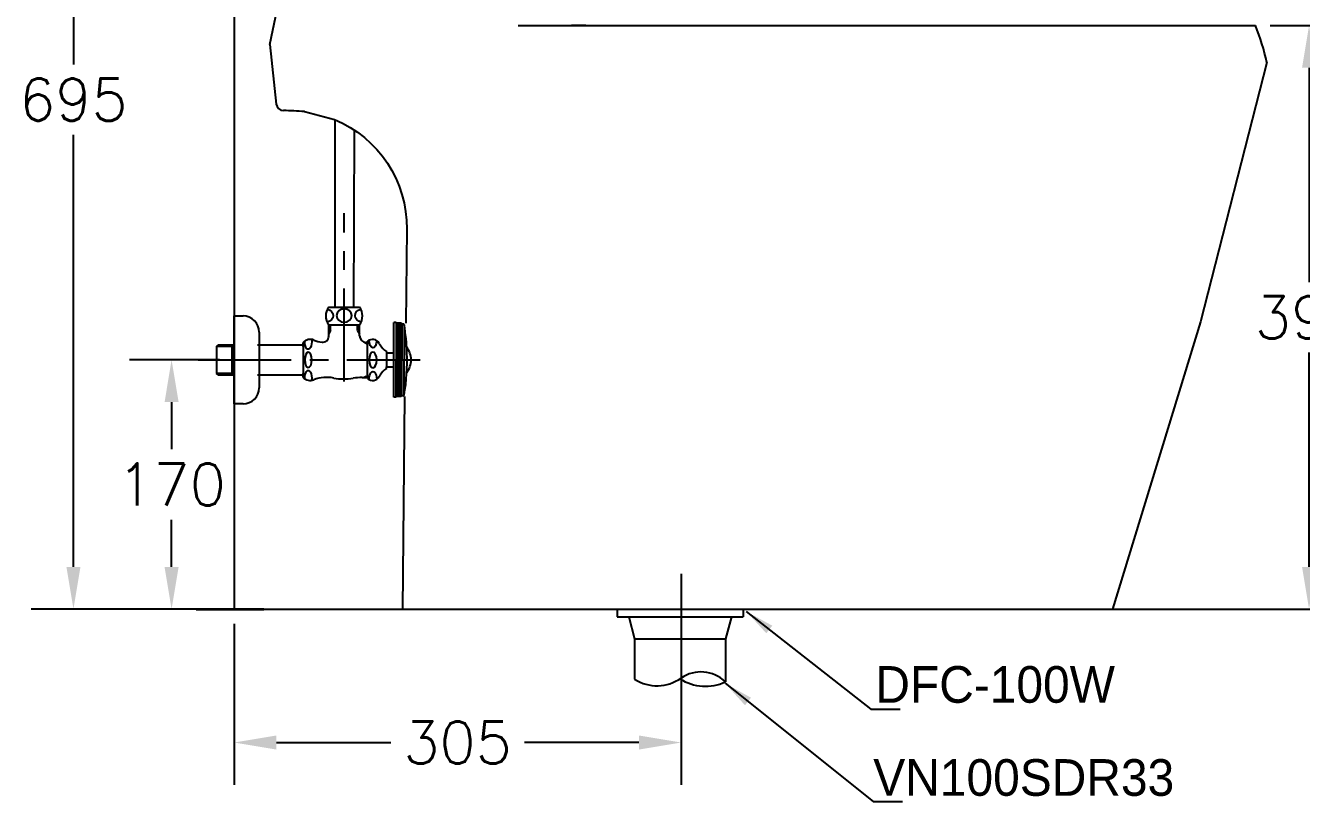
# Model space of a CAD drawing. Extents: x 72016 to 74442, y 58331 to 61762.
# Drawn here: x 72473 to 73344, y 59104 to 59633 of the extents above; entities that cross this region are included whole.
import ezdxf

# ---------------------------------------------------------------- set-up
doc = ezdxf.new("R2010")
doc.units = 0
doc.header["$MEASUREMENT"] = 0
doc.linetypes.add('CENTER', pattern=[50.8, 31.75, -6.35, 6.35, -6.35])
doc.layers.get('Defpoints').update_dxf_attribs({"linetype": 'CONTINUOUS'})
for name, color, linetype in [('001', 7, 'CONTINUOUS'), ('1', 2, 'CONTINUOUS'), ('6', 6, 'CONTINUOUS'), ('CENTER', 1, 'CONTINUOUS'), ('Dim', 4, 'CONTINUOUS'), ('MAIN', 7, 'CONTINUOUS')]:
    doc.layers.add(name, color=color, linetype=linetype)
doc.layers.add('AM_6', color=2, linetype='CONTINUOUS', lineweight=30)
doc.layers.add('Y', color=202, linetype='CONTINUOUS', lineweight=35)
doc.styles.add('h', font='', dxfattribs={"height": 30})
doc.styles.get("Standard").update_dxf_attribs({"font": 'txt.shx', "bigfont": 'ghs.shx'})
doc.styles.get('h').set_extended_font_data('Haansoft Batang')
doc.dimstyles.new('SERIM', dxfattribs={"dimscale": 10, "dimtxt": 3, "dimasz": 2, "dimexe": 1, "dimexo": 1.5, "dimgap": 1, "dimtad": 1, "dimtoh": 1, "dimdec": 0, "dimdsep": 46, "dimtxsty": 'h', "dimcen": -0.3, "dimclrt": 2, "dimadec": 0, "dimazin": 0, "dimtfac": 1, "dimtdec": 0, "dimtmove": 1, "dimatfit": 3, "dimfxl": 0, "dimtolj": 1, "dimtzin": 0, "dimarcsym": 0})
doc.dimstyles.get("Standard").update_dxf_attribs({"dimtxt": 0.18, "dimasz": 0.18, "dimexe": 0.18, "dimexo": 0.0625, "dimgap": 0.09, "dimtad": 0, "dimtih": 1, "dimtoh": 1, "dimdec": 4, "dimzin": 0, "dimdsep": 46, "dimtxsty": 'Standard', "dimcen": 0.09, "dimadec": 0, "dimazin": 0, "dimtfac": 1, "dimtdec": 4, "dimtofl": 0, "dimtmove": 0, "dimatfit": 0, "dimfxl": 0, "dimtolj": 1, "dimtzin": 0, "dimarcsym": 0})

# ---------------------------------------------------------------- blocks, each defined once
blk = doc.blocks.new('*D9')
at = {"layer": 'Defpoints', "color": 0}
for p in [(72615.16, 59404.83), (72572.41, 59234.9), (72615.16, 59234.9)]:
    blk.add_point(p, dxfattribs=at)
at = {"layer": 'Dim', "color": 0, "lineweight": -2}
for p, q in [((72605.16, 59404.83), (72543.61, 59404.83)), ((72572.41, 59376.03), (72572.41, 59343.87)), ((72572.41, 59263.7), (72572.41, 59295.87)), ((72605.16, 59234.9), (72543.61, 59234.9))]:
    blk.add_line(p, q, dxfattribs=at)
at = {"layer": 'Dim', "color": 0}
for points in [[(72567.61, 59376.03), (72577.21, 59376.03), (72572.41, 59404.83)], [(72567.61, 59263.7), (72577.21, 59263.7), (72572.41, 59234.9)]]:
    blk.add_solid(points, dxfattribs=at)
at = {"layer": 'Dim', "color": 0, "insert": (72572.41, 59319.87), "char_height": 28.8, "attachment_point": 5}
blk.add_mtext('\\A1;170', dxfattribs=at)
blk = doc.blocks.new('*D12')
at = {"layer": 'Defpoints', "color": 0}
for p in [(73312.23, 59632.84), (73312.23, 59234.9), (73348.81, 59234.9)]:
    blk.add_point(p, dxfattribs=at)
at = {"layer": 'Dim', "color": 0, "lineweight": -2}
for p, q in [((73322.23, 59632.84), (73377.61, 59632.84)), ((73348.81, 59604.04), (73348.81, 59457.87)), ((73348.81, 59263.7), (73348.81, 59409.87)), ((73322.23, 59234.9), (73377.61, 59234.9))]:
    blk.add_line(p, q, dxfattribs=at)
at = {"layer": 'Dim', "color": 0}
for points in [[(73344.01, 59604.04), (73353.61, 59604.04), (73348.81, 59632.84)], [(73344.01, 59263.7), (73353.61, 59263.7), (73348.81, 59234.9)]]:
    blk.add_solid(points, dxfattribs=at)
at = {"layer": 'Dim', "color": 0, "insert": (73348.81, 59433.87), "char_height": 28.8, "attachment_point": 5}
blk.add_mtext('\\A1;398', dxfattribs=at)
blk = doc.blocks.new('*D11')
at = {"layer": 'Defpoints', "color": 0}
for p in [(72505.42, 59929.89), (72640.28, 59929.89), (72622.76, 59234.9)]:
    blk.add_point(p, dxfattribs=at)
at = {"layer": 'Dim', "color": 0, "lineweight": -2}
for p, q in [((72630.28, 59929.89), (72476.62, 59929.89)), ((72505.42, 59901.09), (72505.42, 59606.4)), ((72505.42, 59263.7), (72505.42, 59558.4)), ((72612.76, 59234.9), (72476.62, 59234.9))]:
    blk.add_line(p, q, dxfattribs=at)
at = {"layer": 'Dim', "color": 0}
for points in [[(72500.62, 59901.09), (72510.22, 59901.09), (72505.42, 59929.89)], [(72500.62, 59263.7), (72510.22, 59263.7), (72505.42, 59234.9)]]:
    blk.add_solid(points, dxfattribs=at)
at = {"layer": 'Dim', "color": 0, "insert": (72505.42, 59582.4), "char_height": 28.8, "attachment_point": 5}
blk.add_mtext('\\A1;695', dxfattribs=at)
blk = doc.blocks.new('*D10')
at = {"layer": 'Defpoints', "color": 0}
for p in [(72615.16, 59234.9), (72920.16, 59234.9), (72920.16, 59143.9)]:
    blk.add_point(p, dxfattribs=at)
at = {"layer": 'Dim', "color": 0, "lineweight": -2}
for p, q in [((72615.16, 59224.9), (72615.16, 59115.1)), ((72920.16, 59224.9), (72920.16, 59115.1)), ((72643.96, 59143.9), (72722.06, 59143.9)), ((72891.36, 59143.9), (72813.26, 59143.9))]:
    blk.add_line(p, q, dxfattribs=at)
at = {"layer": 'Dim', "color": 0}
for points in [[(72643.96, 59148.7), (72643.96, 59139.1), (72615.16, 59143.9)], [(72891.36, 59148.7), (72891.36, 59139.1), (72920.16, 59143.9)]]:
    blk.add_solid(points, dxfattribs=at)
at = {"layer": 'Dim', "color": 0, "insert": (72767.66, 59143.9), "char_height": 28.8, "attachment_point": 5}
blk.add_mtext('\\A1;305', dxfattribs=at)

msp = doc.modelspace()

# ---------------------------------------------------------------- linework, layer by layer
at = {"layer": '001', "color": 7}
msp.add_open_spline([(72635.36, 59234.9), (72640.21, 59234.9), (72645.07, 59234.9)], degree=2, dxfattribs=at)
at = {"layer": '1', "color": 7}
msp.add_line((72850.16, 59632.85), (72854.12, 59632.86), dxfattribs=at)
msp.add_line((72850.16, 59632.85), (72854.12, 59632.86), dxfattribs=at)
at = {"layer": '6', "color": 0}
for p, q in [((72683.81, 59568.72), (72683.81, 59440.83)), ((72697.06, 59561.65), (72696.51, 59440.83)), ((72615.16, 59374.83), (72615.16, 59434.83)), ((72615.16, 59434.83), (72621.16, 59434.83)), ((72679.66, 59440.83), (72683.81, 59440.83)), ((72683.81, 59440.83), (72700.66, 59440.83)), ((72632.16, 59423.83), (72632.16, 59385.83)), ((72679.66, 59428.83), (72700.66, 59428.83)), ((72679.66, 59420.92), (72679.66, 59428.83)), ((72679.66, 59424.83), (72680.91, 59424.83)), ((72680.91, 59424.83), (72679.66, 59422.66)), ((72680.91, 59424.83), (72680.91, 59428.83)), ((72699.41, 59424.83), (72699.41, 59428.83)), ((72699.41, 59424.83), (72700.66, 59424.83)), ((72699.41, 59424.83), (72700.66, 59422.66)), ((72700.66, 59421.33), (72700.66, 59428.83)), ((72725.66, 59430.33), (72724.16, 59430.33)), ((72724.16, 59429.33), (72724.16, 59430.33)), ((72724.16, 59404.83), (72724.16, 59429.33)), ((72725.66, 59430.13), (72725.66, 59430.33)), ((72725.66, 59430.13), (72725.66, 59404.83)), ((72729.16, 59429.42), (72725.66, 59429.42)), ((72729.16, 59428.42), (72725.66, 59428.42)), ((72729.16, 59427.42), (72725.66, 59427.42)), ((72729.16, 59426.42), (72725.66, 59426.42)), ((72729.16, 59425.42), (72725.66, 59425.42)), ((72729.16, 59424.42), (72725.66, 59424.42)), ((72729.16, 59429.83), (72725.96, 59429.83)), ((72729.16, 59429.83), (72729.16, 59404.83)), ((72729.66, 59429.33), (72729.16, 59429.83)), ((72729.66, 59429.33), (72729.66, 59404.83)), ((72730.48, 59429.33), (72729.66, 59429.33)), ((72731.07, 59428.83), (72731.07, 59404.83)), ((72662.16, 59414.08), (72662.16, 59416.83)), ((72705.16, 59416.08), (72703.86, 59417.02)), ((72705.16, 59416.08), (72705.16, 59416.83)), ((72705.16, 59416.83), (72706.07, 59416.83)), ((72705.16, 59416.08), (72706.07, 59416.08)), ((72706.07, 59416.83), (72706.07, 59417.55)), ((72706.07, 59392.83), (72706.07, 59416.83)), ((72714.18, 59416.15), (72714.74, 59415.19)), ((72729.16, 59423.42), (72725.66, 59423.42)), ((72729.16, 59422.42), (72725.66, 59422.42)), ((72729.16, 59421.42), (72725.66, 59421.42)), ((72729.16, 59420.42), (72725.66, 59420.42)), ((72729.16, 59419.42), (72725.66, 59419.42)), ((72729.16, 59418.42), (72725.66, 59418.42)), ((72729.16, 59417.42), (72725.66, 59417.42)), ((72729.16, 59416.42), (72725.66, 59416.42)), ((72729.16, 59415.42), (72725.66, 59415.42)), ((72603.16, 59414.08), (72604.16, 59415.08)), ((72613.66, 59414.08), (72603.16, 59414.08)), ((72603.28, 59395.58), (72603.28, 59414.08)), ((72604.16, 59415.08), (72615.16, 59415.08)), ((72613.66, 59394.58), (72613.66, 59415.08)), ((72613.66, 59414.08), (72614.66, 59415.08)), ((72615.16, 59414.46), (72615.16, 59395.19)), ((72631.03, 59415.08), (72662.16, 59415.08)), ((72662.16, 59414.08), (72662.16, 59395.58)), ((72719.07, 59410.56), (72719.07, 59409.58)), ((72719.07, 59409.58), (72719.07, 59400.08)), ((72719.07, 59409.58), (72724.16, 59409.58)), ((72729.16, 59414.42), (72725.66, 59414.42)), ((72729.16, 59413.42), (72725.66, 59413.42)), ((72729.16, 59412.42), (72725.66, 59412.42)), ((72729.16, 59411.42), (72725.66, 59411.42)), ((72729.16, 59410.42), (72725.66, 59410.42)), ((72729.16, 59409.42), (72725.66, 59409.42)), ((72729.16, 59408.42), (72725.66, 59408.42)), ((72729.16, 59407.42), (72725.66, 59407.42)), ((72729.16, 59406.42), (72725.66, 59406.42)), ((72719.07, 59400.08), (72724.16, 59400.08)), ((72719.07, 59399.09), (72719.07, 59400.08)), ((72724.16, 59379.33), (72724.16, 59404.83)), ((72729.16, 59405.42), (72725.66, 59405.42)), ((72725.66, 59379.53), (72725.66, 59404.83)), ((72729.16, 59404.24), (72725.66, 59404.24)), ((72729.16, 59403.24), (72725.66, 59403.24)), ((72729.16, 59402.24), (72725.66, 59402.24)), ((72729.16, 59401.24), (72725.66, 59401.24)), ((72729.16, 59400.24), (72725.66, 59400.24)), ((72729.16, 59399.24), (72725.66, 59399.24)), ((72729.16, 59398.24), (72725.66, 59398.24)), ((72729.16, 59379.83), (72729.16, 59404.83)), ((72729.66, 59380.33), (72729.66, 59404.83)), ((72731.07, 59380.83), (72731.07, 59404.83)), ((72613.66, 59395.58), (72603.16, 59395.58)), ((72604.16, 59394.58), (72603.16, 59395.58)), ((72604.16, 59394.58), (72615.16, 59394.58)), ((72614.66, 59394.58), (72613.66, 59395.58)), ((72631.03, 59394.58), (72662.16, 59394.58)), ((72662.16, 59392.83), (72662.16, 59395.58)), ((72662.16, 59394.58), (72662.16, 59394.4)), ((72662.16, 59392.83), (72662.16, 59394.4)), ((72702.45, 59392.83), (72706.07, 59392.83)), ((72705.16, 59393.58), (72703.86, 59392.83)), ((72705.16, 59392.83), (72705.16, 59393.58)), ((72705.16, 59393.58), (72706.07, 59393.58)), ((72706.07, 59392.11), (72706.07, 59392.83)), ((72714.18, 59393.51), (72714.74, 59394.46)), ((72729.16, 59397.24), (72725.66, 59397.24)), ((72729.16, 59396.24), (72725.66, 59396.24)), ((72729.16, 59395.24), (72725.66, 59395.24)), ((72729.16, 59394.24), (72725.66, 59394.24)), ((72729.16, 59393.24), (72725.66, 59393.24)), ((72729.16, 59392.24), (72725.66, 59392.24)), ((72729.16, 59391.24), (72725.66, 59391.24)), ((72729.16, 59390.24), (72725.66, 59390.24)), ((72729.16, 59389.24), (72725.66, 59389.24)), ((72729.16, 59388.24), (72725.66, 59388.24)), ((72729.16, 59387.24), (72725.66, 59387.24)), ((72729.16, 59386.24), (72725.66, 59386.24)), ((72729.16, 59385.24), (72725.66, 59385.24)), ((72729.16, 59384.24), (72725.66, 59384.24)), ((72729.16, 59383.24), (72725.66, 59383.24)), ((72729.16, 59382.24), (72725.66, 59382.24)), ((72729.16, 59381.24), (72725.66, 59381.24)), ((72729.66, 59380.33), (72729.16, 59379.83)), ((72730.48, 59380.33), (72729.66, 59380.33)), ((72621.16, 59374.83), (72615.16, 59374.83)), ((72725.66, 59379.33), (72724.16, 59379.33)), ((72729.16, 59380.24), (72725.66, 59380.24)), ((72725.66, 59379.33), (72725.66, 59379.53)), ((72729.16, 59379.83), (72725.96, 59379.83))]:
    msp.add_line(p, q, dxfattribs=at)
for centre, radius, start, end in [((72621.16, 59423.83), 11, 0, 90), ((72687.66, 59434.83), 10, 143.1301, 216.8699), ((72692.66, 59434.83), 10, 323.1301, 36.8699), ((72725.96, 59430.13), 0.3, 180, 270), ((72730.48, 59428.63), 0.7, 9.49341, 90), ((72588.16, 59404.83), 145, 1.94314, 9.49341), ((72667.06, 59411.83), 7, 69.03386, 134.51294), ((72678.45, 59441.55), 24.83, 249.03386, 262.28832), ((72675.66, 59420.92), 4, 262.28832, 0), ((72705.16, 59421.33), 4.5, 180, 270), ((72709.54, 59413.47), 5.36, 30, 130.43057), ((72726.86, 59422.19), 14, 210, 236.19018), ((72588.16, 59404.83), 145, 350.50659, 1.94314), ((72721.9, 59404.78), 14, 0.24727, 38.21407), ((72726.86, 59387.46), 14, 123.80982, 150), ((72721.9, 59404.9), 14, 321.78593, 359.75273), ((72667.06, 59397.82), 7, 225.5, 290.96614), ((72678.45, 59368.1), 24.83, 79.26272, 110.96614), ((72690.16, 59429.83), 38, 259.26273, 279.30483), ((72702.45, 59354.83), 38, 90, 99.30482), ((72709.54, 59396.18), 5.36, 229.56943, 330), ((72621.16, 59385.83), 11, 270, 0), ((72730.48, 59381.03), 0.7, 270, 350.50659), ((72725.96, 59379.53), 0.3, 90, 180)]:
    msp.add_arc(centre, radius, start, end, dxfattribs=at)
at = {"layer": '6', "color": 0, "extrusion": (0, 0, -1)}
for centre, major_axis, ratio, start_param, end_param in [((72677.47, 59435.05), (-5.23, 0), 0.866391, 1.824119, 4.49897), ((72702.93, 59435.05), (-5.23, 0), 0.866391, 4.942097, 7.58465), ((72665.72, 59417.33), (0, -5.22), 0.46009, 4.433611, 7.934688), ((72709.84, 59418.42), (0, -5.4), 0.478204, 4.79078, 7.834251), ((72665.72, 59392.41), (0, -5.22), 0.46009, 1.472186, 5.009627), ((72709.84, 59391.51), (0, -5.4), 0.478204, 1.540108, 4.68362)]:
    msp.add_ellipse(centre, major_axis=major_axis, ratio=ratio, start_param=start_param, end_param=end_param, dxfattribs=at)
for centre, major_axis, ratio in [((72690.16, 59435.05), (-5.23, 0), 0.866391), ((72665.72, 59404.83), (0, -5.22), 0.46009), ((72709.84, 59404.83), (0, -5.4), 0.478204)]:
    msp.add_ellipse(centre, major_axis=major_axis, ratio=ratio, dxfattribs=at)
at = {"layer": 'CENTER', "color": 0, "linetype": 'CENTER', "ltscale": 2}
for p, q in [((72690.16, 59390.11), (72690.16, 59504.94)), ((72590.5, 59404.83), (72742.04, 59404.83))]:
    msp.add_line(p, q, dxfattribs=at)
at = {"layer": 'CENTER', "color": 0}
msp.add_line((72920.16, 59258.97), (72920.16, 59156.96), dxfattribs=at)
at = {"layer": 'Dim', "color": 0}
for p, q in [((72639.4, 59619.92), (72644.5, 59643.9)), ((73320.02, 59607.61), (73274.67, 59430.86)), ((73274.67, 59430.86), (73214.67, 59234.9))]:
    msp.add_line(p, q, dxfattribs=at)
at = {"layer": 'Dim', "color": 7}
msp.add_line((72855.11, 59632.85), (72845.27, 59632.85), dxfattribs=at)
at = {"layer": 'Dim', "color": 0}
msp.add_arc((73170.3, 59575.22), 153.18, 12.20753, 22.09391, dxfattribs=at)
at = {"layer": 'MAIN', "color": 0}
for p, q in [((72809, 59632.85), (73312.23, 59632.84)), ((72639.4, 59619.92), (72643.86, 59579.34)), ((72730.16, 59234.9), (72731.72, 59379.9))]:
    msp.add_line(p, q, dxfattribs=at)
at = {"layer": 'MAIN', "color": 7}
for p, q in [((72876.48, 59234.61), (72876.48, 59229.61)), ((72962.48, 59234.61), (72962.48, 59229.61)), ((72876.48, 59229.61), (72962.48, 59229.61)), ((72884.48, 59229.61), (72888.48, 59214.61)), ((72954.48, 59229.61), (72950.48, 59214.61)), ((72888.48, 59214.61), (72950.48, 59214.61)), ((72888.48, 59214.61), (72888.48, 59187.1)), ((72950.48, 59214.61), (72950.48, 59185.32))]:
    msp.add_line(p, q, dxfattribs=at)
for points in [[(72615.16, 60126), (72615.16, 59234.9), (74102.21, 59234.9)], [(72635.17, 59234.9), (72635.36, 59234.9)]]:
    msp.add_lwpolyline(points, dxfattribs=at)
at = {"layer": 'MAIN', "flags": 128}
msp.add_lwpolyline([(72663.07, 59574.26), (72683.58, 59568.81)], dxfattribs=at)
at = {"layer": 'MAIN', "color": 0}
msp.add_lwpolyline([(72683.58, 59568.81, -0.306244), (72732.95, 59494.04), (72732.26, 59429.9)], format="xyb", dxfattribs=at)
for centre, radius, start, end in [((72648.83, 59579.89), 5, 186.27011, 268.86553), ((72637.58, 59155.25), 419.79, 86.5191, 88.47861)]:
    msp.add_arc(centre, radius, start, end, dxfattribs=at)
at = {"layer": 'MAIN', "color": 7}
for centre, radius, start, end in [((72933.72, 59167.64), 24.37, 46.53795, 123.88218), ((72903.74, 59210.74), 28.14, 237.14755, 305.62875), ((72936.86, 59214.38), 32.09, 237.19027, 295.10181)]:
    msp.add_arc(centre, radius, start, end, dxfattribs=at)
at = {"layer": 'Y', "color": 0}
msp.add_line((72589.13, 59234.9), (72635.36, 59234.9), dxfattribs=at)

# ---------------------------------------------------------------- texts
at = {"layer": 'AM_6', "color": 0, "char_height": 25, "attachment_point": 4, "style": 'h'}
for s, insert in [('{\\fGulim|b0|i0|c129|p50;DFC-100W}', (73052.77, 59183.34)), ('{\\fGulim|b0|i0|c129|p50;VN100SDR33}', (73051.36, 59119.88))]:
    msp.add_mtext(s, dxfattribs=dict(at, insert=insert))

# ---------------------------------------------------------------- dimensions: what is measured, and where the dimension line sits
at = {"layer": 'Dim', "color": 7}
dim = msp.add_linear_dim(base=(72505.42, 59929.89), p1=(72622.76, 59234.9), p2=(72640.28, 59929.89), angle=90, dimstyle='Standard', override={"dimscale": 160, "dimgap": 0.06, "dimdec": 0, "dimatfit": 3, "dimarcsym": 1}, dxfattribs=at)
dim.commit()
dim.dimension.update_dxf_attribs({"geometry": '*D11', "text_midpoint": (72505.42, 59582.4)})
at = {"layer": 'Dim', "color": 0}
for base, p1, p2, picture, middle in [((73348.81, 59234.9), (73312.23, 59632.84), (73312.23, 59234.9), '*D12', (73348.81, 59433.87)), ((72572.41, 59234.9), (72615.16, 59404.83), (72615.16, 59234.9), '*D9', (72572.41, 59319.87))]:
    dim = msp.add_linear_dim(base=base, p1=p1, p2=p2, angle=90, dimstyle='Standard', override={"dimscale": 160, "dimgap": 0.06, "dimdec": 0, "dimatfit": 3}, dxfattribs=at)
    dim.commit()
    dim.dimension.update_dxf_attribs({"geometry": picture, "text_midpoint": middle})
dim = msp.add_linear_dim(base=(72920.16, 59143.9), p1=(72615.16, 59234.9), p2=(72920.16, 59234.9), dimstyle='Standard', override={"dimscale": 160, "dimgap": 0.06, "dimdec": 0, "dimatfit": 3, "dimarcsym": 1}, dxfattribs=at)
dim.commit()
dim.dimension.update_dxf_attribs({"geometry": '*D10', "text_midpoint": (72767.66, 59143.9)})

# ---------------------------------------------------------------- leaders
for points in [[(72964.66, 59233.32), (73049.66, 59166.66), (73069.66, 59166.66)], [(72950.21, 59184.35), (73051.3, 59103.71), (73071.3, 59103.71)]]:
    msp.add_leader(points, dimstyle='SERIM', override={"dimse1": 1}, dxfattribs=at)

doc.saveas('drawing.dxf')
